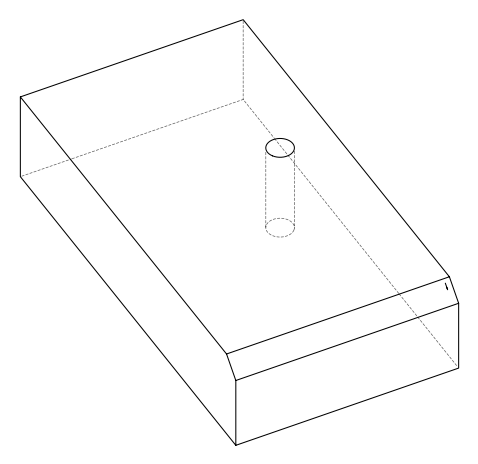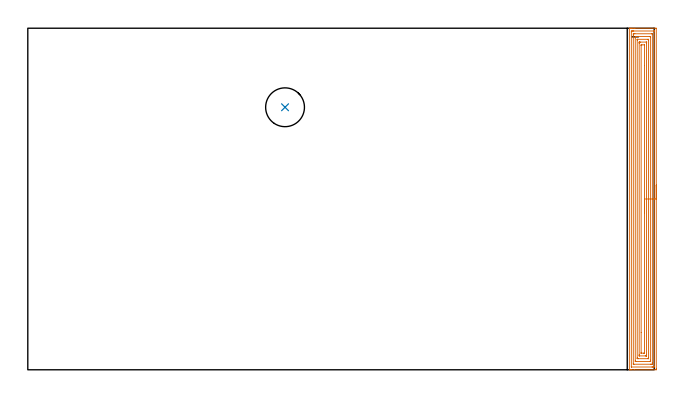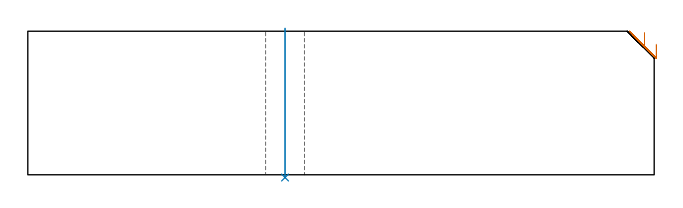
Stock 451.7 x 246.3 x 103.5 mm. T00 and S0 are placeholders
(PLAN: 2 operations, 1 tool changes, 14.6 min)
(1 AREA_MILL | FG_CHAMFER_SURFACE | UGT0205_001 | 14.16 min | 46348 mm3)
(2 INDEXABLE_INSERT_DRILL_THROUGH_HOLE_FROM_SOLID | STEP1HOLE | NXT0302_027 | 0.43 min | 63652 mm3)
(TOOL UGT0205_001 | Chamfer Mill 20 x 3 x 45 deg. | D20 FL50 Z2)
(TOOL NXT0302_027 | Index. Insert Drill 28mm [880-D2800L32-05] | D28 PA176 FL140 Z2)
(OP 1 AREA_MILL)
G17 G21 G94 G90
T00 M6
G54
G17 G0 G90 X453.2 Y133.15 S1061 M3
G43 Z113.5 H0
Z94.1
G94 G1 Y133.112 Z93.228 F250.
Y132.998 Z92.364
Y132.809 Z91.512
Y132.547 Z90.68
Y132.213 Z89.874
Y131.81 Z89.1
Y131.341 Z88.364
Y130.81 Z87.672
Y130.221 Z87.029
Y129.578 Z86.44
Y128.886 Z85.908
Y128.15 Z85.44
Y127.376 Z85.037
Y126.57 Z84.703
Y125.738 Z84.441
Y124.886 Z84.252
Y124.022 Z84.138
Y123.15 Z84.1
Y0.631
X453.196 Y0.187 Z84.102
X453.192 Y0.01 Z84.106
X453.012 Y0. Z84.286
X437.513 Z99.782
X435.129 Z102.166
X434.403 Z102.897
X434.169 Z103.131
X433.803 Z103.488
X433.802 Y0.006 Z103.489
X433.8 Y0.184 Z103.5
Y246.116
X433.802 Y246.293 Z103.489
X433.803 Y246.296 Z103.488
X434.168 Y246.3 Z103.132
X434.403 Z102.897
X435.129 Z102.166
X436.373 Z100.924
X437.772 Z99.523
X452.752 Z84.545
X453.014 Y246.298 Z84.284
X453.192 Y246.29 Z84.106
X453.199 Y246.11 Z84.099
X453.2 Y123.15 Z84.1
X451.786 Z85.514
X451.785 Y2.507 Z85.515
X451.784 Y2.42 Z85.516
X451.779 Y2.026 Z85.521
X451.396 Y2.008 Z85.904
X450.99 Y2.003 Z86.31
X450.522 Y2. Z86.778
X450.109 Z87.191
X435.314 Y2.001 Z101.986
X435.279 Y2.003 Z102.021
X435.243 Y2.007 Z102.057
X435.221 Y2.012 Z102.079
X435.22 Y2.04 Z102.08
X435.215 Y2.332 Z102.085
Y243.793
X435.216 Y243.88 Z102.084
X435.221 Y244.274 Z102.079
X435.604 Y244.292 Z101.696
X436.01 Y244.297 Z101.29
X436.478 Y244.3 Z100.822
X436.891 Z100.409
X451.686 Y244.299 Z85.614
X451.721 Y244.297 Z85.579
X451.757 Y244.293 Z85.543
X451.779 Y244.288 Z85.521
X451.78 Y244.26 Z85.52
X451.785 Y243.968 Z85.515
X451.786 Y123.15 Z85.514
X450.372 Z86.928
X450.371 Y4.836 Z86.929
X450.369 Y4.208 Z86.931
X450.367 Y4.076 Z86.933
X450.365 Y4.018 Z86.935
X450.306 Y4.008 Z86.994
X450.109 Y4.004 Z87.191
X449.433 Y4. Z87.867
X449.228 Z88.072
X437.096 Z100.204
X436.891 Y4.003 Z100.409
X436.686 Y4.008 Z100.614
X436.635 Y4.011 Z100.665
X436.633 Y4.049 Z100.667
X436.63 Y4.12 Z100.67
X436.629 Y4.208 Z100.671
Y4.475
Y241.464
X436.631 Y242.091 Z100.669
X436.633 Y242.224 Z100.667
X436.635 Y242.282 Z100.665
X436.694 Y242.292 Z100.606
X436.891 Y242.296 Z100.409
X437.567 Y242.3 Z99.733
X437.772 Z99.528
X449.904 Z87.396
X450.109 Y242.297 Z87.191
X450.314 Y242.292 Z86.986
X450.365 Y242.289 Z86.935
X450.367 Y242.251 Z86.933
X450.37 Y242.18 Z86.93
X450.371 Y242.091 Z86.929
Y241.825
X450.372 Y123.15 Z86.928
X448.957 Z88.343
Y6.891
X448.954 Y6.275 Z88.346
X448.95 Y6.066 Z88.35
X448.944 Y6.01 Z88.356
X448.895 Y6.007 Z88.405
X448.786 Y6.004 Z88.514
X448.346 Y6. Z88.954
X438.654 Z98.646
X438.214 Y6.004 Z99.086
X438.105 Y6.007 Z99.195
X438.056 Y6.01 Z99.244
X438.05 Y6.043 Z99.25
X438.048 Y6.144 Z99.252
X438.043 Y6.616 Z99.257
Y239.409
X438.046 Y240.025 Z99.254
X438.05 Y240.234 Z99.25
X438.056 Y240.29 Z99.244
X438.105 Y240.293 Z99.195
X438.214 Y240.296 Z99.086
X438.654 Y240.3 Z98.646
X448.346 Z88.954
X448.786 Y240.296 Z88.514
X448.895 Y240.293 Z88.405
X448.944 Y240.29 Z88.356
X448.95 Y240.257 Z88.35
X448.952 Y240.156 Z88.348
X448.956 Y239.684 Z88.344
X448.957 Y123.15 Z88.343
X447.543 Z89.757
Y8.522
X447.542 Y8.364 Z89.758
X447.536 Y8.049 Z89.764
X447.532 Y8.008 Z89.768
X447.527 Y8.005 Z89.773
X447.507 Y8.002 Z89.793
X447.465 Y8. Z89.835
X447.254 Z90.046
X440.205 Z97.095
X439.535 Y8.003 Z97.765
X439.491 Y8.006 Z97.809
X439.472 Y8.009 Z97.828
X439.464 Y8.128 Z97.836
X439.459 Y8.443 Z97.841
X439.457 Y8.601 Z97.843
Y237.778
X439.459 Y237.936 Z97.841
X439.464 Y238.251 Z97.836
X439.468 Y238.292 Z97.832
X439.473 Y238.295 Z97.827
X439.493 Y238.298 Z97.807
X439.535 Y238.3 Z97.765
X439.746 Z97.554
X446.795 Z90.505
X447.465 Y238.297 Z89.835
X447.509 Y238.294 Z89.791
X447.528 Y238.291 Z89.772
X447.536 Y238.172 Z89.764
X447.541 Y237.857 Z89.759
X447.543 Y237.699 Z89.757
Y123.15
X446.129 Z91.171
Y10.931
X446.127 Y10.469 Z91.173
X446.124 Y10.041 Z91.176
X446.122 Y10.015 Z91.178
X446.106 Y10.01 Z91.194
X446.049 Y10.005 Z91.251
X445.934 Y10.002 Z91.366
X445.703 Y10. Z91.597
X445.283 Z92.017
X440.876 Y10.001 Z96.424
X440.873 Y10.004 Z96.427
X440.872 Y10.005 Z96.428
X440.871 Y10.469 Z96.429
Y10.901
Y235.369
X440.873 Y235.831 Z96.427
X440.876 Y236.259 Z96.424
X440.878 Y236.284 Z96.422
X440.894 Y236.29 Z96.406
X440.951 Y236.294 Z96.349
X441.066 Y236.298 Z96.234
X441.297 Y236.3 Z96.003
X441.717 Z95.583
X446.124 Y236.299 Z91.176
X446.127 Y236.296 Z91.173
X446.128 Y236.295 Z91.172
X446.129 Y235.831 Z91.171
Y235.399
Y123.15
X444.715 Z92.585
Y12.366
X444.714 Y12.257 Z92.586
X444.71 Y12.061 Z92.59
X444.708 Y12.021 Z92.592
X444.616 Y12.01 Z92.684
X444.447 Y12.005 Z92.853
X444.194 Y12. Z93.106
X442.431 Y12.001 Z94.869
X442.34 Y12.005 Z94.96
X442.31 Y12.01 Z94.99
X442.292 Y12.019 Z95.008
X442.289 Y12.058 Z95.011
X442.286 Y12.148 Z95.014
X442.285 Y26.793 Z95.015
X442.286 Y233.934 Z95.014
Y234.043
X442.29 Y234.239 Z95.01
X442.292 Y234.279 Z95.008
X442.384 Y234.29 Z94.916
X442.553 Y234.295 Z94.747
X442.806 Y234.3 Z94.494
X444.569 Y234.299 Z92.731
X444.66 Y234.295 Z92.64
X444.69 Y234.29 Z92.61
X444.708 Y234.281 Z92.592
X444.711 Y234.242 Z92.589
X444.714 Y234.152 Z92.586
X444.715 Y219.494 Z92.585
Y123.15
Y122.278 Z92.623
Y121.413 Z92.737
Y120.562 Z92.926
Y119.73 Z93.188
Y118.924 Z93.522
Y118.15 Z93.925
Y117.414 Z94.394
Y116.722 Z94.925
Y116.079 Z95.514
Y115.49 Z96.157
Y114.958 Z96.85
Y114.49 Z97.585
Y114.087 Z98.359
Y113.753 Z99.165
Y113.491 Z99.997
Y113.302 Z100.849
Y113.188 Z101.714
Y113.15 Z102.585
G0 Z113.5
M5
M2
(OP 2 INDEXABLE_INSERT_DRILL_THROUGH_HOLE_FROM_SOLID)
G17 G21 G94 G90
T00 M6
G54
G17 G0 G90 X185.5 Y189.3 S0 M3
G43 Z113.5 H1
G94 G81 G98 Z-1.989 F250. R105.5
G80
M5
M2
